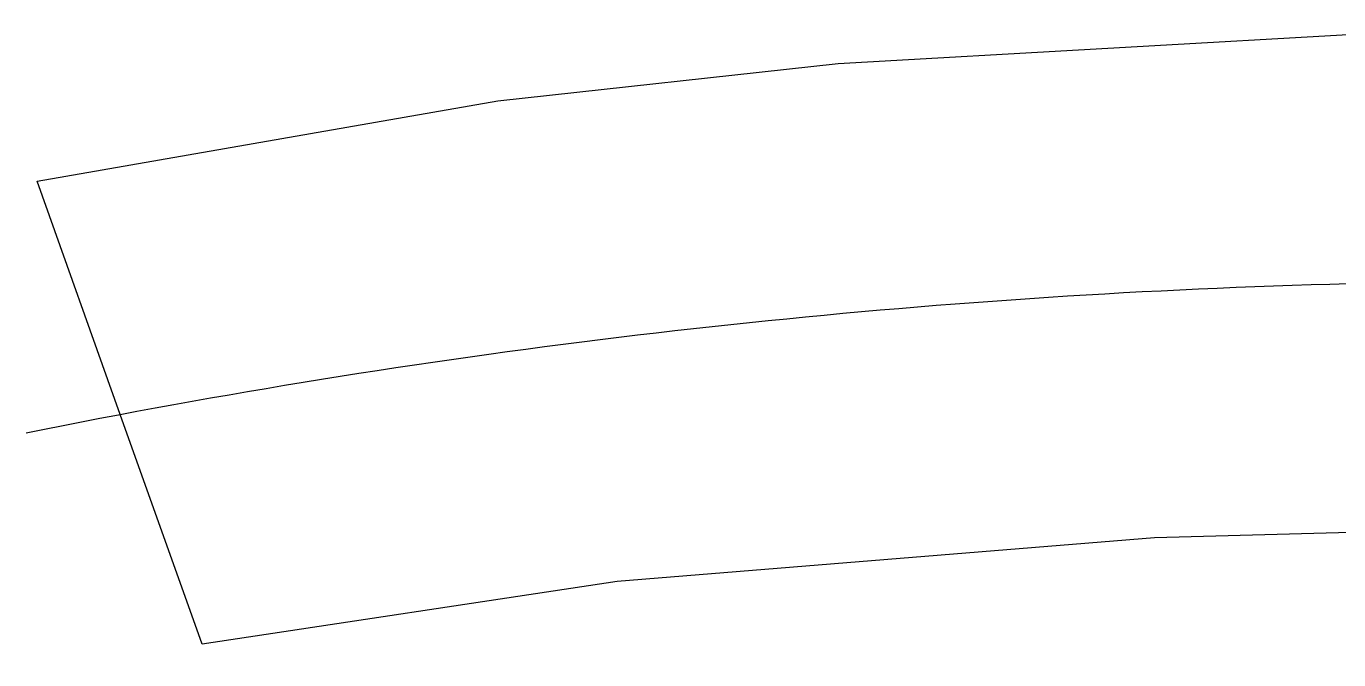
# Model space of a CAD drawing. Extents: x 550048 to 550251, y 1838135 to 1838333.
# Drawn here: x 550075.62 to 550098.61, y 1838293.26 to 1838304.36 of the extents above; entities that cross this region are included whole.
import ezdxf

# ---------------------------------------------------------------- set-up
doc = ezdxf.new("R2010")
doc.units = 0
doc.layers.add('Level 22', color=7, linetype='Continuous')

msp = doc.modelspace()

# ---------------------------------------------------------------- linework, layer by layer
at = {"layer": 'Level 22'}
for points in [[(550077.2666, 1838297.559), (550075.8115, 1838301.6443), (550083.8812, 1838303.0527), (550089.8414, 1838303.7082), (550099.2891, 1838304.2423), (550110.6665, 1838304.3594), (550119.2296, 1838303.6225), (550124.541, 1838302.886)], [(550077.2666, 1838297.559), (550077.5583, 1838297.6137), (550077.8815, 1838297.6735), (550078.2048, 1838297.7325), (550078.5282, 1838297.7907), (550078.8518, 1838297.8482), (550079.1755, 1838297.9048), (550079.4993, 1838297.9607), (550079.8233, 1838298.0157), (550080.1474, 1838298.07), (550080.4717, 1838298.1235), (550080.7961, 1838298.1762), (550081.1206, 1838298.2281), (550081.4452, 1838298.2793), (550081.77, 1838298.3296), (550082.0948, 1838298.3791), (550082.4198, 1838298.4279), (550082.7449, 1838298.4759), (550083.0702, 1838298.523), (550083.3955, 1838298.5694), (550083.721, 1838298.615), (550084.0465, 1838298.6598), (550084.3722, 1838298.7038), (550084.698, 1838298.747), (550085.0239, 1838298.7894), (550085.3499, 1838298.831), (550085.676, 1838298.8719), (550086.0021, 1838298.9119), (550086.3284, 1838298.9511), (550086.6548, 1838298.9896), (550086.9813, 1838299.0272), (550087.3078, 1838299.0641), (550087.6345, 1838299.1001), (550087.9612, 1838299.1354), (550088.288, 1838299.1699), (550088.6149, 1838299.2036), (550088.9419, 1838299.2364), (550089.269, 1838299.2685), (550089.5961, 1838299.2998), (550089.9233, 1838299.3303), (550090.2506, 1838299.36), (550090.578, 1838299.3889), (550090.9054, 1838299.417), (550091.2329, 1838299.4443), (550091.5605, 1838299.4708), (550091.8881, 1838299.4965), (550092.2158, 1838299.5214), (550092.5436, 1838299.5455), (550092.8714, 1838299.5688), (550093.1992, 1838299.5913), (550093.5271, 1838299.6131), (550093.8551, 1838299.634), (550094.1831, 1838299.6541), (550094.5112, 1838299.6734), (550094.8393, 1838299.692), (550095.1674, 1838299.7097), (550095.4956, 1838299.7266), (550095.8239, 1838299.7427), (550096.1522, 1838299.7581), (550096.4805, 1838299.7726), (550096.8088, 1838299.7863), (550097.1372, 1838299.7992), (550097.4656, 1838299.8114), (550097.794, 1838299.8227), (550098.1225, 1838299.8332), (550098.451, 1838299.843), (550098.7795, 1838299.8519)], [(550075.6226, 1838297.2384), (550075.9448, 1838297.3029), (550076.2672, 1838297.3666), (550076.5898, 1838297.4296), (550076.9125, 1838297.4917), (550077.2353, 1838297.5531), (550077.2666, 1838297.559)], [(550126.153, 1838293.261), (550113.313, 1838295.356), (550103.97066, 1838295.63076), (550095.38366, 1838295.39896), (550085.9701, 1838294.6342), (550078.7008, 1838293.5324), (550077.2666, 1838297.559)]]:
    msp.add_lwpolyline(points, dxfattribs=at)

doc.saveas('drawing.dxf')
